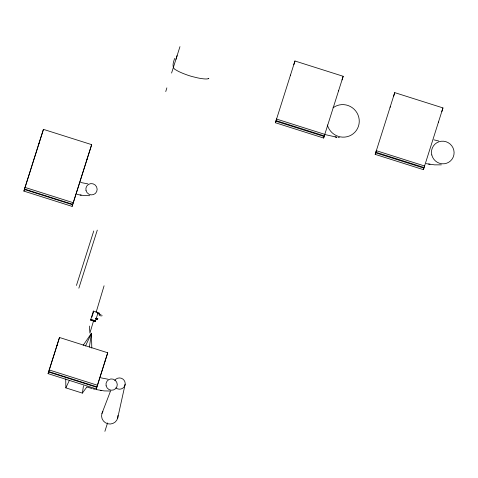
<?xml version="1.0" encoding="UTF-8"?>
<svg xmlns="http://www.w3.org/2000/svg" width="478" height="478" viewBox="0 0 478 478"><rect width="100%" height="100%" fill="white"/><g stroke="black" fill="none" stroke-linecap="round" stroke-linejoin="round"><path stroke-width="0.72" d="M97.835 318.772L96.437 318.617M65.737 378.952L65.839 387.873L82.371 393.113L83.483 385.812M89.374 347.106L91.483 333.232L83.148 345.343M97.398 312.23L97.655 313.347L99.364 314.201A2.193 0.382 17.6 0 0 99.902 314.333A1.858 0.329 17.6 0 0 100.649 314.434L101.049 314.261M117.612 418.411L125.164 384.216M91.065 334.666L91.483 333.232L91.776 348.08M90.844 335.365L91.483 333.232L85.466 346.048M174.685 58.471C173.197 62.385 171.184 68.354 176.531 70.302A17.489 3.065 17.6 0 0 180.391 72.28L181.843 72.919A20.847 3.657 17.6 0 0 184.114 73.845L187.245 75.01A14.358 2.515 17.6 0 0 192.252 76.582L197.737 77.902A22.149 3.884 17.6 0 0 208.229 78.745M99.579 312.953L99.113 314.966A4.266 0.747 17.6 0 0 99.561 315.426L100.978 315.934L102.208 315.743M23.9 191.11L24.39 189.485L72.614 204.769L72.13 206.394L23.9 191.11L43.438 129.359L91.668 144.643L72.13 206.394M43.438 129.359L24.521 189.043L72.746 204.327L91.668 144.643M38.843 143.95L38.981 143.508M87.074 159.234L87.205 158.792M48.081 373.647L48.571 372.021L96.801 387.305L96.311 388.931L48.081 373.647L59.499 337.492L107.723 352.776L96.311 388.931M59.499 337.492L48.702 371.579L96.932 386.863L107.723 352.776M56.948 345.63L57.085 345.182M90.557 320.105L90.784 319.34L95.481 320.828L95.379 321.168L91.029 319.884L95.349 321.252L95.247 321.592L90.557 320.105L93.407 311.082L98.104 312.57L97.996 312.911M93.174 311.853L93.407 311.082M93.497 321.067L89.894 333.064L89.398 326.062M96.036 312.6L104.079 285.784M97.871 313.341L97.972 313M165.752 91.555L166.864 87.862M176 59.29L177.105 55.597M105.178 360.914L105.309 360.472M275.4 122.744L275.866 121.197L324.096 136.481L323.63 138.034L275.4 122.744L294.944 60.993L343.168 76.283L342.063 79.975M290.325 75.661L290.505 75.07M293.833 64.691L294.944 60.993M338.555 90.945L338.729 90.354M375.182 154.376L375.648 152.823L423.878 168.107L423.412 169.66L375.182 154.376L394.726 92.624L442.951 107.909L441.845 111.601M390.108 107.287L390.287 106.696M393.615 96.317L394.726 92.624M438.332 122.571L438.511 121.98M76.45 285.45L93.748 230.976M78.852 288.18L97.285 230.127M91.901 317.135L93.461 312.23M171.578 73.062L179.961 46.653M95.247 321.592L98.104 312.57M104.885 431.347L107.55 422.934M323.63 138.034L343.168 76.283M423.412 169.66L442.951 107.909M101.945 413.446L110.621 390.777M65.839 387.873L69.322 380.452M82.371 393.113L86.733 387.09M97.751 318.886L96.496 319.155M208.844 78.356L208.163 78.721M97.775 318.796L95.851 318.151M89.78 195.693L83.967 195.562L77.089 194.462M109.904 391.028L104.085 390.896L95.588 389.445M441.373 164.856L434.562 164.85L426.095 163.643M339.398 137.497L338.233 137.395M96.359 319.035L97.715 318.945L96.664 318.802M96.323 319.137L95.851 319.059M87.868 183.881L80.639 182.476M107.986 379.215L100.756 377.811M335.084 136.947L336.93 137.234L325.1 134.587M428.599 164.085L429.997 164.307M80.143 195.024L81.2 195.191M100.261 390.359L101.318 390.526M438.637 140.974L433.946 139.851M93.037 388.829L94.752 389.253M92.164 388.596L86.972 387.019M25.005 187.418L73.236 202.702M49.192 369.954L97.416 385.238M96.275 318.563L95.857 318.414M117.958 415.4A8.216 8.09 16.7 0 1 107.717 423.753A8.216 8.09 16.7 0 1 102.919 411.421M114.714 380.434A5.718 5.628 16.7 0 1 122.78 378.994A5.718 5.628 16.7 0 1 124.041 387.007A5.718 5.628 16.7 0 1 115.897 387.921M333.035 107.819A16.431 16.103 46.6 0 1 357.024 112.922A16.431 16.103 46.6 0 1 349.37 135.985A16.431 16.103 46.6 0 1 327.346 124.955M96.544 318.814A1.918 0.376 18 0 1 95.881 318.635M276.511 119.052L276.045 120.605L324.275 135.889L324.735 134.342L276.511 119.052M376.294 150.678L375.828 152.231L424.052 167.515L424.518 165.968L376.294 150.678M106.122 385.8A5.718 5.605 46.6 0 0 115.527 388.751A5.718 5.605 46.6 0 0 113.214 379.174A5.718 5.605 46.6 0 0 106.122 385.8M86.004 190.465A5.718 5.605 46.6 0 0 95.403 193.417A5.718 5.605 46.6 0 0 93.096 183.839A5.718 5.605 46.6 0 0 86.004 190.465M431.789 154.956A11.436 11.203 46.6 0 0 450.593 160.859A11.436 11.203 46.6 0 0 445.974 141.703A11.436 11.203 46.6 0 0 431.789 154.956"/></g></svg>
